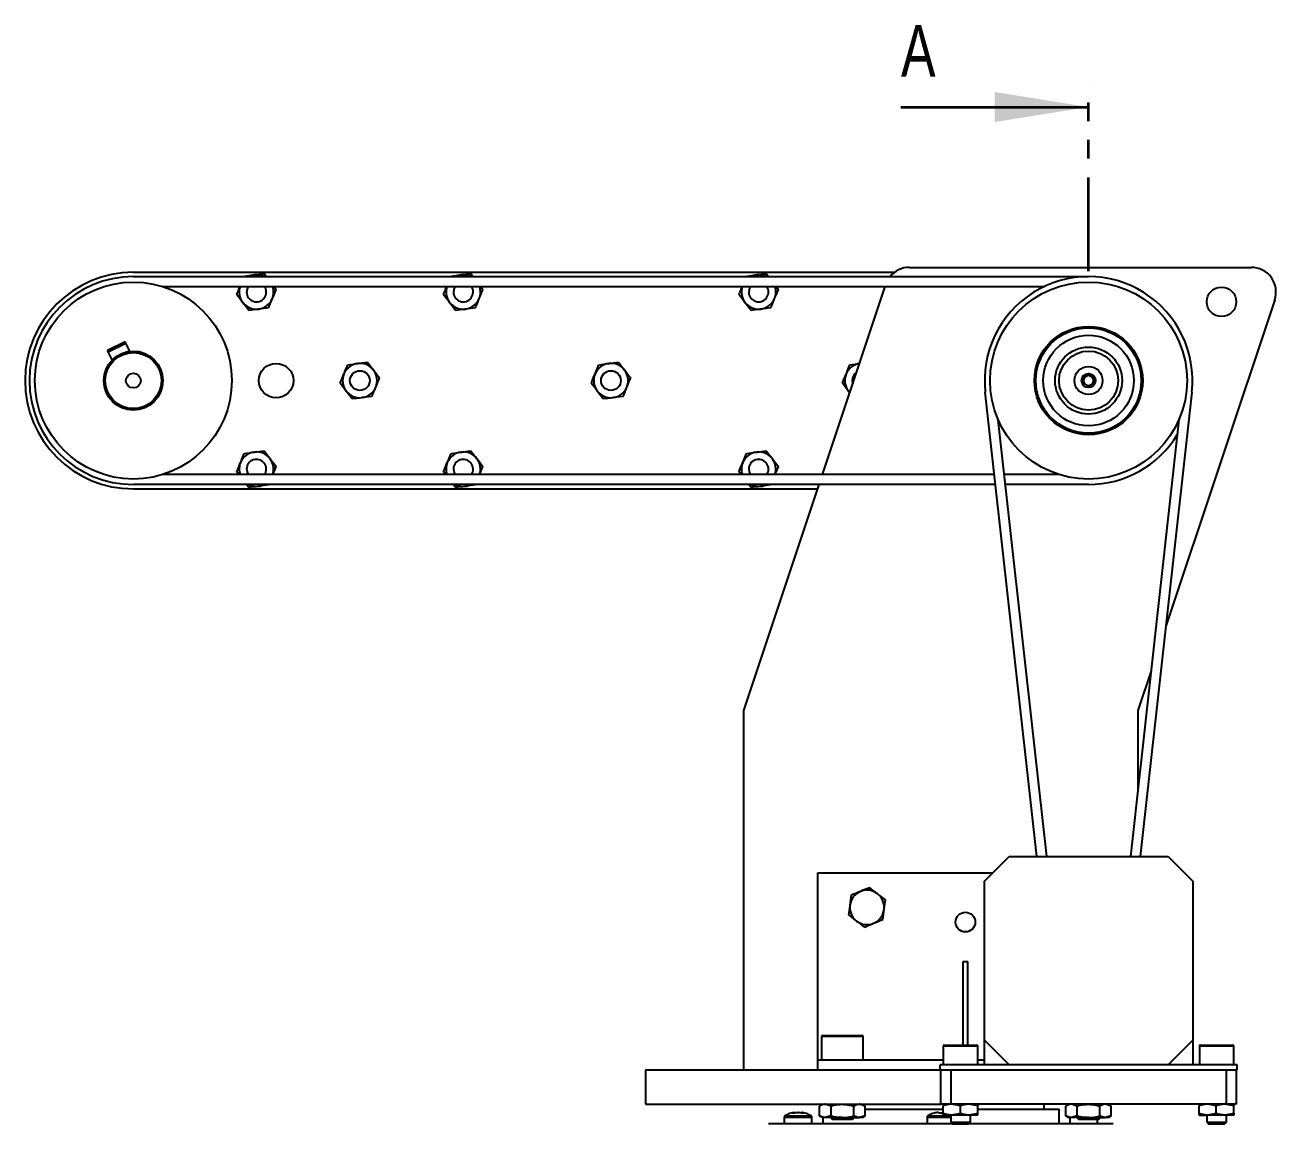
# Model space of a CAD drawing. Header units: millimetres. Extents: x -213 to 452, y 0 to 414.
# Drawn here: x -212.7 to -128, y 89.1 to 163.5 of the extents above; entities that cross this region are included whole.
import ezdxf

# ---------------------------------------------------------------- set-up
doc = ezdxf.new("R2010")
doc.units = ezdxf.units.MM
doc.linetypes.add('PHANTOM', pattern=[12.7, 6.35, -1.27, 1.27, -1.27, 1.27, -1.27])
doc.styles.add('SLDTEXTSTYLE3', font='TXT', dxfattribs={"width": 0.75})

msp = doc.modelspace()

# ---------------------------------------------------------------- linework, layer by layer
at = {"color": 7, "linetype": 'PHANTOM', "lineweight": 35}
msp.add_line((-140.7146, 146.8379), (-140.7146, 159.5379), dxfattribs=at)
at = {"color": 7, "linetype": 'Continuous', "lineweight": 35}
msp.add_line((-153.4146, 157.9504), (-140.7146, 157.9504), dxfattribs=at)
at = {"color": 7, "linetype": 'Continuous', "lineweight": 25}
for p, q in [((-205.3813, 146.763), (-153.8467, 146.763)), ((-197.8676, 146.4987), (-197.1998, 146.5864)), ((-196.5319, 146.674), (-196.3727, 146.4663)), ((-183.8676, 146.4987), (-183.1998, 146.5864)), ((-182.5319, 146.674), (-182.3727, 146.4663)), ((-163.8676, 146.4987), (-163.1998, 146.5864)), ((-162.5319, 146.674), (-162.3727, 146.4663)), ((-152.8467, 147.0963), (-129.6937, 147.0963)), ((-205.3813, 146.4663), (-140.7146, 146.4663)), ((-203.4147, 145.7996), (-143.7042, 145.7996)), ((-195.8615, 145.7996), (-195.7123, 145.6049)), ((-181.8615, 145.7996), (-181.7123, 145.6049)), ((-161.8615, 145.7996), (-161.7123, 145.6049)), ((-158.7268, 133.0596), (-154.4802, 145.7996)), ((-128.1125, 144.9026), (-135.4806, 122.7983)), ((-197.564, 144.1852), (-197.9738, 144.7198)), ((-196.2283, 144.3605), (-196.8961, 144.2729)), ((-183.564, 144.1852), (-183.9738, 144.7198)), ((-182.2283, 144.3605), (-182.8961, 144.2729)), ((-163.564, 144.1852), (-163.9738, 144.7198)), ((-162.2283, 144.3605), (-162.8961, 144.2729)), ((-205.9345, 142.0561), (-207.1301, 141.4658)), ((-206.8138, 140.8253), (-207.1301, 141.4658)), ((-207.0858, 141.3762), (-205.8903, 141.9664)), ((-205.6183, 141.4155), (-205.9345, 142.0561)), ((-190.8676, 140.4987), (-190.1998, 140.5864)), ((-189.5319, 140.674), (-189.1221, 140.1395)), ((-173.8676, 140.4987), (-173.1998, 140.5864)), ((-172.5319, 140.674), (-172.1221, 140.1395)), ((-156.8676, 140.4987), (-156.1998, 140.5864)), ((-141.048, 139.6221), (-140.7146, 139.8145)), ((-140.7146, 139.8145), (-140.3813, 139.6221)), ((-156.7146, 139.4296), (-156.6771, 139.209)), ((-141.048, 139.2372), (-141.048, 139.6221)), ((-140.7146, 139.0447), (-141.048, 139.2372)), ((-140.3813, 139.2372), (-140.7146, 139.0447)), ((-140.3813, 139.6221), (-140.3813, 139.2372)), ((-190.564, 138.1852), (-190.9738, 138.7198)), ((-189.2283, 138.3605), (-189.8961, 138.2729)), ((-173.564, 138.1852), (-173.9738, 138.7198)), ((-172.2283, 138.3605), (-172.8961, 138.2729)), ((-156.9738, 138.7198), (-156.8771, 138.6089)), ((-156.8806, 138.5982), (-156.9738, 138.7198)), ((-144.217, 107.1963), (-147.7083, 138.6534)), ((-133.7209, 138.6534), (-137.2122, 107.1963)), ((-143.5463, 107.1963), (-146.8288, 136.7723)), ((-134.6004, 136.7723), (-137.883, 107.1963)), ((-196.5319, 134.674), (-196.1221, 134.1395)), ((-182.5319, 134.674), (-182.1221, 134.1395)), ((-162.5319, 134.674), (-162.1221, 134.1395)), ((-197.8676, 134.4987), (-197.1998, 134.5864)), ((-183.8676, 134.4987), (-183.1998, 134.5864)), ((-163.8676, 134.4987), (-163.1998, 134.5864)), ((-147.0875, 133.0596), (-203.4147, 133.0596)), ((-198.2535, 133.0846), (-198.3837, 133.2543)), ((-184.2535, 133.0846), (-184.3837, 133.2543)), ((-164.2535, 133.0846), (-164.3837, 133.2543)), ((-142.6812, 133.0596), (-146.4167, 133.0596)), ((-147.0135, 132.393), (-205.3813, 132.393)), ((-197.564, 132.1852), (-197.7102, 132.3759)), ((-196.2283, 132.3605), (-196.8961, 132.2729)), ((-183.564, 132.1852), (-183.7102, 132.3759)), ((-182.2283, 132.3605), (-182.8961, 132.2729)), ((-164.048, 117.0963), (-158.9491, 132.393)), ((-163.564, 132.1852), (-163.7102, 132.3759)), ((-162.2283, 132.3605), (-162.8961, 132.2729)), ((-140.7146, 132.393), (-146.3428, 132.393)), ((-205.3813, 132.0963), (-159.048, 132.0963)), ((-136.4862, 119.7816), (-137.3813, 117.0963)), ((-164.048, 92.763), (-164.048, 117.0963)), ((-137.3813, 117.0963), (-137.3813, 111.7167)), ((-147.7646, 105.5296), (-146.098, 107.1963)), ((-146.098, 107.1963), (-135.3313, 107.1963)), ((-135.3313, 107.1963), (-133.6646, 105.5296)), ((-159.048, 106.0963), (-147.198, 106.0963)), ((-159.048, 93.4296), (-159.048, 106.0963)), ((-147.7646, 94.763), (-147.7646, 105.5296)), ((-133.6646, 105.5296), (-133.6646, 94.763)), ((-156.7826, 104.584), (-156.8712, 103.9163)), ((-154.4696, 104.2774), (-155.0036, 104.6879)), ((-154.6466, 102.9419), (-154.5581, 103.6096)), ((-156.9597, 103.2485), (-156.4257, 102.838)), ((-149.2146, 94.4296), (-149.2146, 100.0963)), ((-149.2146, 100.0963), (-148.8813, 100.0963)), ((-148.8813, 94.4296), (-148.8813, 100.0963)), ((-158.798, 95.013), (-158.798, 93.4296)), ((-158.7146, 95.0963), (-156.048, 95.0963)), ((-155.9646, 93.4296), (-155.9646, 95.013)), ((-150.548, 94.363), (-150.548, 93.0963)), ((-150.4813, 94.4296), (-148.2813, 94.4296)), ((-148.2146, 93.0963), (-148.2146, 94.363)), ((-146.098, 93.0963), (-147.7646, 94.763)), ((-147.7646, 93.0963), (-147.7646, 94.763)), ((-133.6646, 94.763), (-135.3313, 93.0963)), ((-133.6646, 94.763), (-133.6646, 93.0963)), ((-133.2146, 94.363), (-133.2146, 93.0963)), ((-133.148, 94.4296), (-130.948, 94.4296)), ((-130.8813, 93.0963), (-130.8813, 94.363)), ((-159.048, 92.763), (-159.048, 93.4296)), ((-159.048, 93.4296), (-150.548, 93.4296)), ((-148.2146, 93.4296), (-147.7646, 93.4296)), ((-170.7146, 92.763), (-170.7146, 90.4296)), ((-170.7146, 92.763), (-150.7146, 92.763)), ((-150.7646, 92.763), (-150.7646, 93.0963)), ((-146.098, 93.0963), (-150.7646, 93.0963)), ((-150.7646, 92.763), (-150.7146, 92.763)), ((-150.7146, 90.4296), (-150.7146, 92.763)), ((-150.7146, 92.763), (-150.048, 92.763)), ((-150.048, 92.763), (-150.048, 90.4296)), ((-150.048, 92.763), (-131.3813, 92.763)), ((-135.3313, 93.0963), (-146.098, 93.0963)), ((-130.6646, 93.0963), (-135.3313, 93.0963)), ((-131.3813, 90.4296), (-131.3813, 92.763)), ((-131.3813, 92.763), (-130.7146, 92.763)), ((-130.7146, 92.763), (-130.6646, 92.763)), ((-130.7146, 92.763), (-130.7146, 90.4296)), ((-130.6646, 92.763), (-130.6646, 93.0963)), ((-170.7146, 90.4296), (-150.7146, 90.4296)), ((-160.6063, 89.881), (-160.6023, 89.881)), ((-160.6008, 89.881), (-160.6023, 89.881)), ((-160.5995, 89.8337), (-160.6023, 89.881)), ((-160.6008, 89.881), (-160.5986, 89.8433)), ((-160.4308, 89.881), (-160.339, 89.881)), ((-160.3318, 89.881), (-160.339, 89.881)), ((-160.1617, 89.881), (-160.1645, 89.8337)), ((-160.1617, 89.881), (-160.1562, 89.881)), ((-158.7146, 90.4296), (-158.9209, 90.3105)), ((-158.9209, 89.6487), (-158.9209, 90.3105)), ((-158.1511, 90.3105), (-158.536, 90.4296)), ((-158.1511, 89.6487), (-158.1511, 90.3105)), ((-156.6115, 89.6487), (-156.6115, 90.3105)), ((-155.8417, 90.3105), (-156.2266, 90.4296)), ((-155.8417, 90.3105), (-156.048, 90.4296)), ((-155.8417, 89.6487), (-155.8417, 90.3105)), ((-155.8417, 90.0963), (-150.7146, 90.0963)), ((-151.1501, 89.8337), (-151.1521, 89.8378)), ((-150.9029, 89.881), (-150.838, 89.881)), ((-150.838, 89.881), (-150.838, 89.8337)), ((-150.048, 90.4296), (-150.7146, 90.4296)), ((-150.7146, 90.0963), (-150.548, 90.0963)), ((-150.5913, 89.8337), (-150.5913, 89.881)), ((-150.5913, 89.881), (-150.548, 89.881)), ((-150.548, 89.8005), (-150.548, 90.3254)), ((-131.3813, 90.4296), (-150.048, 90.4296)), ((-149.3813, 90.3254), (-149.9646, 90.4296)), ((-149.3813, 89.8005), (-149.9646, 89.6963)), ((-149.3813, 89.8005), (-149.3813, 90.3254)), ((-148.2146, 90.3254), (-148.798, 90.4296)), ((-148.2146, 89.8005), (-148.798, 89.6963)), ((-148.2146, 89.8005), (-148.2146, 90.3254)), ((-148.2146, 90.0963), (-142.7146, 90.0963)), ((-143.7146, 90.0963), (-143.7146, 90.4296)), ((-142.7146, 89.0963), (-142.7146, 90.0963)), ((-142.048, 90.4296), (-142.2542, 90.3105)), ((-142.2542, 89.6487), (-142.2542, 90.3105)), ((-141.4844, 90.3105), (-141.8693, 90.4296)), ((-141.4844, 89.6487), (-141.4844, 90.3105)), ((-139.9448, 89.6487), (-139.9448, 90.3105)), ((-139.175, 90.3105), (-139.5599, 90.4296)), ((-139.175, 90.3105), (-139.3813, 90.4296)), ((-139.175, 89.6487), (-139.175, 90.3105)), ((-133.2232, 89.8005), (-133.2232, 90.3254)), ((-133.2146, 90.4296), (-133.2147, 90.4296)), ((-132.0654, 90.3254), (-132.6443, 90.4296)), ((-132.0654, 89.8005), (-132.6443, 89.6963)), ((-132.0654, 89.8005), (-132.0654, 90.3254)), ((-130.8901, 90.3254), (-131.4777, 90.4296)), ((-130.8901, 89.8005), (-131.4777, 89.6963)), ((-130.7146, 90.4296), (-131.3813, 90.4296)), ((-130.8901, 89.8005), (-130.8901, 90.3254)), ((-130.8812, 90.4296), (-130.8813, 90.4296)), ((-130.8727, 89.8005), (-130.8727, 90.3254)), ((-149.918, 89.0963), (-162.3813, 89.0963)), ((-161.3146, 89.5618), (-161.3146, 89.0963)), ((-159.448, 89.0963), (-159.448, 89.5618)), ((-158.9209, 89.6487), (-158.7146, 89.5296)), ((-158.7146, 89.5296), (-158.7146, 89.0963)), ((-158.536, 89.5296), (-158.7146, 89.5296)), ((-158.1511, 89.6487), (-158.536, 89.5296)), ((-157.3813, 89.5296), (-158.536, 89.5296)), ((-158.1663, 89.5296), (-158.0663, 89.4296)), ((-158.0663, 89.4296), (-156.6963, 89.4296)), ((-157.3813, 89.5296), (-156.2266, 89.5296)), ((-156.6963, 89.4296), (-156.5963, 89.5296)), ((-155.8417, 89.6487), (-156.2266, 89.5296)), ((-156.048, 89.5296), (-156.2266, 89.5296)), ((-156.048, 89.5296), (-155.8417, 89.6487)), ((-151.648, 89.5618), (-151.648, 89.0963)), ((-150.548, 89.6963), (-149.9646, 89.6963)), ((-150.048, 89.6963), (-150.048, 89.2263)), ((-150.048, 89.2263), (-149.918, 89.0963)), ((-150.048, 89.2263), (-148.7146, 89.2263)), ((-148.798, 89.6963), (-149.9646, 89.6963)), ((-149.918, 89.0963), (-148.8446, 89.0963)), ((-148.8446, 89.0963), (-148.7146, 89.2263)), ((-139.048, 89.0963), (-148.8446, 89.0963)), ((-148.2146, 89.6963), (-148.798, 89.6963)), ((-148.7146, 89.2263), (-148.7146, 89.6963)), ((-142.2542, 89.6487), (-142.048, 89.5296)), ((-141.8693, 89.5296), (-142.048, 89.5296)), ((-141.9813, 89.5296), (-141.9813, 89.0963)), ((-141.4844, 89.6487), (-141.8693, 89.5296)), ((-140.7146, 89.5296), (-141.8693, 89.5296)), ((-141.4996, 89.5296), (-141.3996, 89.4296)), ((-141.3996, 89.4296), (-140.0296, 89.4296)), ((-140.7146, 89.5296), (-139.5599, 89.5296)), ((-140.1146, 89.0963), (-140.1146, 89.4296)), ((-140.0296, 89.4296), (-139.9296, 89.5296)), ((-139.175, 89.6487), (-139.5599, 89.5296)), ((-139.3813, 89.5296), (-139.5599, 89.5296)), ((-139.3813, 89.5296), (-139.175, 89.6487)), ((-133.2147, 89.6963), (-133.2146, 89.6963)), ((-133.2145, 89.6963), (-132.6443, 89.6963)), ((-132.7146, 89.6963), (-132.7146, 89.2263)), ((-132.7146, 89.2263), (-132.5846, 89.0963)), ((-132.7146, 89.2263), (-131.3813, 89.2263)), ((-131.4777, 89.6963), (-132.6443, 89.6963)), ((-132.5846, 89.0963), (-131.5113, 89.0963)), ((-131.5113, 89.0963), (-131.3813, 89.2263)), ((-130.8814, 89.6963), (-131.4777, 89.6963)), ((-131.3813, 89.2263), (-131.3813, 89.6963)), ((-130.8813, 89.6963), (-130.8812, 89.6963))]:
    msp.add_line(p, q, dxfattribs=at)
at = {"color": 8, "linetype": 'Continuous', "lineweight": 25}
for p, q in [((-155.9646, 95.013), (-158.798, 95.013)), ((-148.2146, 94.363), (-150.548, 94.363)), ((-130.8813, 94.363), (-133.2146, 94.363)), ((-161.3146, 89.5618), (-159.448, 89.5618)), ((-161.2728, 89.6378), (-159.4898, 89.6378)), ((-151.648, 89.5618), (-150.048, 89.5618)), ((-151.6061, 89.6378), (-150.048, 89.6378))]:
    msp.add_line(p, q, dxfattribs=at)
at = {"color": 7, "linetype": 'Continuous', "lineweight": 25, "flags": 128}
for points in [[(-197.6025, 145.7996), (-197.6639, 145.6847), (-197.7146, 145.4296)], [(-183.6025, 145.7996), (-183.6639, 145.6847), (-183.7146, 145.4296)], [(-163.6025, 145.7996), (-163.6639, 145.6847), (-163.7146, 145.4296)], [(-197.7146, 133.4296), (-197.6639, 133.1745), (-197.6025, 133.0596)], [(-183.7146, 133.4296), (-183.6639, 133.1745), (-183.6025, 133.0596)], [(-163.7146, 133.4296), (-163.6639, 133.1745), (-163.6025, 133.0596)]]:
    msp.add_lwpolyline(points, dxfattribs=at)
at = {"color": 7, "linetype": 'Continuous', "lineweight": 25}
for centre, radius in [((-205.3813, 139.4296), 6.6667), ((-140.7146, 139.4296), 6.6667), ((-131.7146, 144.763), 1), ((-140.7146, 139.4296), 3.6667), ((-140.7146, 139.4296), 3.5667), ((-140.7146, 139.4296), 3.0667), ((-205.3813, 139.4296), 2), ((-140.7146, 139.4296), 2.2667), ((-140.7146, 139.4296), 2), ((-205.3813, 139.4296), 1.9), ((-195.7146, 139.4296), 1.1667), ((-205.3813, 139.4296), 0.5), ((-190.048, 139.4296), 0.6667), ((-173.048, 139.4296), 0.6667), ((-140.7146, 139.4296), 0.95), ((-140.7146, 139.4296), 0.475), ((-149.048, 102.763), 0.6667)]:
    msp.add_circle(centre, radius, dxfattribs=at)
for centre, radius, start, end in [((-205.3813, 139.4296), 7.3333, 90, 270), ((-197.048, 145.4296), 1.1667, 97.477326, 117.305721), ((-197.048, 145.4296), 1.1667, 62.694279, 97.477326), ((-183.048, 145.4296), 1.1667, 97.477326, 117.305721), ((-183.048, 145.4296), 1.1667, 62.694279, 97.477326), ((-163.048, 145.4296), 1.1667, 97.477326, 117.305721), ((-163.048, 145.4296), 1.1667, 62.694279, 97.477326), ((-152.8467, 145.4296), 1.6667, 90, 141.537667), ((-129.6937, 145.4296), 1.6667, 341.565051, 90), ((-205.3813, 139.4296), 7.0367, 90, 270), ((-197.048, 145.4296), 1.1667, 161.509775, 217.477326), ((-197.048, 145.4296), 0.6667, 180, 33.710715), ((-197.048, 145.4296), 1.1667, 337.477326, 18.490225), ((-183.048, 145.4296), 1.1667, 161.509775, 217.477326), ((-183.048, 145.4296), 0.6667, 180, 33.710715), ((-183.048, 145.4296), 1.1667, 337.477326, 18.490225), ((-163.048, 145.4296), 1.1667, 161.509775, 217.477326), ((-163.048, 145.4296), 0.6667, 180, 33.710715), ((-163.048, 145.4296), 1.1667, 337.477326, 18.490225), ((-140.7146, 139.4296), 7.0367, 353.66683, 186.33317), ((-197.048, 145.4296), 1.1667, 277.477326, 337.477326), ((-183.048, 145.4296), 1.1667, 277.477326, 337.477326), ((-163.048, 145.4296), 1.1667, 277.477326, 337.477326), ((-197.048, 145.4296), 1.1667, 217.477326, 277.477326), ((-183.048, 145.4296), 1.1667, 217.477326, 277.477326), ((-163.048, 145.4296), 1.1667, 217.477326, 277.477326), ((-190.048, 139.4296), 1.1667, 97.477326, 157.477326), ((-190.048, 139.4296), 1.1667, 37.477326, 97.477326), ((-173.048, 139.4296), 1.1667, 97.477326, 157.477326), ((-173.048, 139.4296), 1.1667, 37.477326, 97.477326), ((-156.048, 139.4296), 1.1667, 97.477326, 157.477326), ((-190.048, 139.4296), 1.1667, 157.477326, 217.477326), ((-190.048, 139.4296), 1.1667, 337.477326, 37.477326), ((-173.048, 139.4296), 1.1667, 157.477326, 217.477326), ((-173.048, 139.4296), 1.1667, 337.477326, 37.477326), ((-156.048, 139.4296), 1.1667, 157.477326, 217.477326), ((-156.048, 139.4296), 0.6667, 123.803807, 180), ((-140.7146, 139.4296), 0.3333, 60, 120), ((-190.048, 139.4296), 1.1667, 277.477326, 337.477326), ((-173.048, 139.4296), 1.1667, 277.477326, 337.477326), ((-140.7146, 139.4296), 0.3333, 120, 180), ((-140.7146, 139.4296), 0.3333, 180, 240), ((-140.7146, 139.4296), 0.3333, 240, 300), ((-140.7146, 139.4296), 0.3333, 0, 60), ((-140.7146, 139.4296), 0.3333, 300, 0), ((-190.048, 139.4296), 1.1667, 217.477326, 277.477326), ((-173.048, 139.4296), 1.1667, 217.477326, 277.477326), ((-140.7146, 139.4296), 7.0367, 270, 328.524907), ((-197.048, 133.4296), 1.1667, 157.477326, 198.490225), ((-197.048, 133.4296), 1.1667, 97.477326, 157.477326), ((-197.048, 133.4296), 0.6667, 326.289285, 180), ((-197.048, 133.4296), 1.1667, 37.477326, 97.477326), ((-197.048, 133.4296), 1.1667, 341.509775, 37.477326), ((-183.048, 133.4296), 1.1667, 157.477326, 198.490225), ((-183.048, 133.4296), 1.1667, 97.477326, 157.477326), ((-183.048, 133.4296), 0.6667, 326.289285, 180), ((-183.048, 133.4296), 1.1667, 37.477326, 97.477326), ((-183.048, 133.4296), 1.1667, 341.509775, 37.477326), ((-163.048, 133.4296), 1.1667, 157.477326, 198.490225), ((-163.048, 133.4296), 1.1667, 97.477326, 157.477326), ((-163.048, 133.4296), 0.6667, 326.289285, 180), ((-163.048, 133.4296), 1.1667, 37.477326, 97.477326), ((-163.048, 133.4296), 1.1667, 341.509775, 37.477326), ((-197.048, 133.4296), 1.1667, 242.694279, 277.477326), ((-197.048, 133.4296), 1.1667, 277.477326, 297.305721), ((-183.048, 133.4296), 1.1667, 242.694279, 277.477326), ((-183.048, 133.4296), 1.1667, 277.477326, 297.305721), ((-163.048, 133.4296), 1.1667, 242.694279, 277.477326), ((-163.048, 133.4296), 1.1667, 277.477326, 297.305721), ((-155.7146, 103.763), 1.1667, 112.448281, 172.448281), ((-155.7146, 103.763), 1.1667, 52.448281, 112.448281), ((-155.7146, 103.763), 1.1667, 352.448281, 52.448281), ((-155.7146, 103.763), 1.1667, 172.448281, 232.448281), ((-155.7146, 103.763), 1.1667, 292.448281, 352.448281), ((-155.7146, 103.763), 1.1667, 232.448281, 292.448281), ((-158.7146, 95.013), 0.0833, 90, 180), ((-156.048, 95.013), 0.0833, 0, 90), ((-150.4813, 94.363), 0.0667, 90, 180), ((-148.2813, 94.363), 0.0667, 0, 90), ((-133.148, 94.363), 0.0667, 90, 180), ((-130.948, 94.363), 0.0667, 0, 90), ((-160.3813, 88.2296), 1.6667, 97.760581, 122.336026), ((-160.4599, 88.9898), 0.9026, 99.082624, 110.773203), ((-160.6942, 88.9539), 0.8839, 84.431949, 95.568051), ((-160.2883, 88.9898), 0.9026, 99.082624, 110.773203), ((-160.4779, 89.0414), 0.851, 68.583855, 80.60987), ((-160.4743, 88.9898), 0.9026, 69.226797, 80.917376), ((-160.0785, 88.894), 0.9438, 84.611658, 95.388342), ((-160.3006, 89.0414), 0.851, 68.583855, 80.60987), ((-160.3813, 88.2296), 1.6667, 57.663974, 82.239419), ((-150.7146, 88.2296), 1.6667, 105.219278, 122.336026), ((-150.7146, 88.2296), 1.6621, 96.503423, 105.187855), ((-150.7146, 88.0121), 1.8258, 86.126597, 93.873403), ((-161.2246, 89.5618), 0.09, 122.336026, 180), ((-159.538, 89.5618), 0.09, 0, 57.663974), ((-151.558, 89.5618), 0.09, 122.336026, 180)]:
    msp.add_arc(centre, radius, start, end, dxfattribs=at)
for points, knots in [([(-197.1998, 146.5864), (-197.184, 146.5884), (-196.9584, 146.618), (-196.7374, 146.6471), (-196.5319, 146.674)], [0, 0, 0, 0, 0.0701742, 1, 1, 1, 1]), ([(-183.1998, 146.5864), (-183.184, 146.5884), (-182.9584, 146.618), (-182.7374, 146.6471), (-182.5319, 146.674)], [0, 0, 0, 0, 0.0701742, 1, 1, 1, 1]), ([(-163.1998, 146.5864), (-163.184, 146.5884), (-162.9584, 146.618), (-162.7374, 146.6471), (-162.5319, 146.674)], [0, 0, 0, 0, 0.0701742, 1, 1, 1, 1]), ([(-198.3837, 145.2543), (-198.362, 145.3065), (-198.2883, 145.4844), (-198.2116, 145.6691), (-198.1575, 145.7996)], [0, 0, 0, 0, 0.293598, 1, 1, 1, 1]), ([(-184.3837, 145.2543), (-184.362, 145.3065), (-184.2883, 145.4844), (-184.2116, 145.6691), (-184.1575, 145.7996)], [0, 0, 0, 0, 0.293598, 1, 1, 1, 1]), ([(-164.3837, 145.2543), (-164.362, 145.3065), (-164.2883, 145.4844), (-164.2116, 145.6691), (-164.1575, 145.7996)], [0, 0, 0, 0, 0.29359804, 1, 1, 1, 1]), ([(-197.9738, 144.7198), (-197.9835, 144.7324), (-198.1219, 144.9129), (-198.2575, 145.0898), (-198.3837, 145.2543)], [0, 0, 0, 0, 0.0701742, 1, 1, 1, 1]), ([(-196.2283, 144.3605), (-196.2066, 144.4128), (-196.1225, 144.6156), (-196.0351, 144.8263), (-195.9703, 144.9827)], [0, 0, 0, 0, 0.2575513, 1, 1, 1, 1]), ([(-195.9703, 144.9827), (-195.9468, 145.0393), (-195.8595, 145.2499), (-195.7744, 145.455), (-195.7123, 145.6049)], [0, 0, 0, 0, 0.2686336, 1, 1, 1, 1]), ([(-183.9738, 144.7198), (-183.9835, 144.7324), (-184.1219, 144.9129), (-184.2575, 145.0898), (-184.3837, 145.2543)], [0, 0, 0, 0, 0.0701742, 1, 1, 1, 1]), ([(-182.2283, 144.3605), (-182.2066, 144.4128), (-182.1225, 144.6156), (-182.0351, 144.8263), (-181.9703, 144.9827)], [0, 0, 0, 0, 0.2575513, 1, 1, 1, 1]), ([(-181.9703, 144.9827), (-181.9468, 145.0393), (-181.8595, 145.2499), (-181.7744, 145.455), (-181.7123, 145.6049)], [0, 0, 0, 0, 0.2686336, 1, 1, 1, 1]), ([(-163.9738, 144.7198), (-163.9835, 144.7324), (-164.1219, 144.9129), (-164.2575, 145.0898), (-164.3837, 145.2543)], [0, 0, 0, 0, 0.0701742, 1, 1, 1, 1]), ([(-162.2283, 144.3605), (-162.2066, 144.4128), (-162.1225, 144.6156), (-162.0351, 144.8263), (-161.9703, 144.9827)], [0, 0, 0, 0, 0.2575513, 1, 1, 1, 1]), ([(-161.9703, 144.9827), (-161.9468, 145.0393), (-161.8595, 145.2499), (-161.7744, 145.455), (-161.7123, 145.6049)], [0, 0, 0, 0, 0.2686336, 1, 1, 1, 1]), ([(-196.8961, 144.2729), (-196.912, 144.2708), (-197.1375, 144.2412), (-197.3585, 144.2122), (-197.564, 144.1852)], [0, 0, 0, 0, 0.0701742, 1, 1, 1, 1]), ([(-182.8961, 144.2729), (-182.912, 144.2708), (-183.1375, 144.2412), (-183.3585, 144.2122), (-183.564, 144.1852)], [0, 0, 0, 0, 0.0701742, 1, 1, 1, 1]), ([(-162.8961, 144.2729), (-162.912, 144.2708), (-163.1375, 144.2412), (-163.3585, 144.2122), (-163.564, 144.1852)], [0, 0, 0, 0, 0.0701742, 1, 1, 1, 1]), ([(-190.1998, 140.5864), (-190.184, 140.5884), (-189.9584, 140.618), (-189.7374, 140.6471), (-189.5319, 140.674)], [0, 0, 0, 0, 0.0701742, 1, 1, 1, 1]), ([(-173.1998, 140.5864), (-173.184, 140.5884), (-172.9584, 140.618), (-172.7374, 140.6471), (-172.5319, 140.674)], [0, 0, 0, 0, 0.0701742, 1, 1, 1, 1]), ([(-191.3837, 139.2543), (-191.362, 139.3065), (-191.2779, 139.5094), (-191.1905, 139.7201), (-191.1256, 139.8765)], [0, 0, 0, 0, 0.2575513, 1, 1, 1, 1]), ([(-191.1256, 139.8765), (-191.1022, 139.9331), (-191.0148, 140.1437), (-190.9298, 140.3487), (-190.8676, 140.4987)], [0, 0, 0, 0, 0.2686336, 1, 1, 1, 1]), ([(-189.1221, 140.1395), (-189.1124, 140.1268), (-188.974, 139.9463), (-188.8384, 139.7694), (-188.7123, 139.6049)], [0, 0, 0, 0, 0.0701742, 1, 1, 1, 1]), ([(-174.3837, 139.2543), (-174.362, 139.3065), (-174.2779, 139.5094), (-174.1905, 139.7201), (-174.1256, 139.8765)], [0, 0, 0, 0, 0.2575513, 1, 1, 1, 1]), ([(-174.1256, 139.8765), (-174.1022, 139.9331), (-174.0148, 140.1437), (-173.9298, 140.3487), (-173.8676, 140.4987)], [0, 0, 0, 0, 0.2686336, 1, 1, 1, 1]), ([(-172.1221, 140.1395), (-172.1124, 140.1268), (-171.974, 139.9463), (-171.8384, 139.7694), (-171.7123, 139.6049)], [0, 0, 0, 0, 0.0701742, 1, 1, 1, 1]), ([(-157.3837, 139.2543), (-157.362, 139.3065), (-157.2779, 139.5094), (-157.1905, 139.7201), (-157.1256, 139.8765)], [0, 0, 0, 0, 0.2575513, 1, 1, 1, 1]), ([(-157.1256, 139.8765), (-157.1022, 139.9331), (-157.0148, 140.1437), (-156.9298, 140.3487), (-156.8676, 140.4987)], [0, 0, 0, 0, 0.2686336, 1, 1, 1, 1]), ([(-190.9738, 138.7198), (-190.9835, 138.7324), (-191.1219, 138.9129), (-191.2575, 139.0898), (-191.3837, 139.2543)], [0, 0, 0, 0, 0.0701742, 1, 1, 1, 1]), ([(-189.2283, 138.3605), (-189.2066, 138.4128), (-189.1225, 138.6156), (-189.0351, 138.8263), (-188.9703, 138.9827)], [0, 0, 0, 0, 0.2575513, 1, 1, 1, 1]), ([(-188.9703, 138.9827), (-188.9468, 139.0393), (-188.8595, 139.2499), (-188.7744, 139.455), (-188.7123, 139.6049)], [0, 0, 0, 0, 0.2686336, 1, 1, 1, 1]), ([(-173.9738, 138.7198), (-173.9835, 138.7324), (-174.1219, 138.9129), (-174.2575, 139.0898), (-174.3837, 139.2543)], [0, 0, 0, 0, 0.0701742, 1, 1, 1, 1]), ([(-172.2283, 138.3605), (-172.2066, 138.4128), (-172.1225, 138.6156), (-172.0351, 138.8263), (-171.9703, 138.9827)], [0, 0, 0, 0, 0.2575513, 1, 1, 1, 1]), ([(-171.9703, 138.9827), (-171.9468, 139.0393), (-171.8595, 139.2499), (-171.7744, 139.455), (-171.7123, 139.6049)], [0, 0, 0, 0, 0.2686336, 1, 1, 1, 1]), ([(-156.9738, 138.7198), (-156.9835, 138.7324), (-157.1219, 138.9129), (-157.2575, 139.0898), (-157.3837, 139.2543)], [0, 0, 0, 0, 0.0701742, 1, 1, 1, 1]), ([(-189.8961, 138.2729), (-189.912, 138.2708), (-190.1375, 138.2412), (-190.3585, 138.2122), (-190.564, 138.1852)], [0, 0, 0, 0, 0.0701742, 1, 1, 1, 1]), ([(-172.8961, 138.2729), (-172.912, 138.2708), (-173.1375, 138.2412), (-173.3585, 138.2122), (-173.564, 138.1852)], [0, 0, 0, 0, 0.0701742, 1, 1, 1, 1]), ([(-197.1998, 134.5864), (-197.184, 134.5884), (-196.9584, 134.618), (-196.7374, 134.6471), (-196.5319, 134.674)], [0, 0, 0, 0, 0.0701742, 1, 1, 1, 1]), ([(-183.1998, 134.5864), (-183.184, 134.5884), (-182.9584, 134.618), (-182.7374, 134.6471), (-182.5319, 134.674)], [0, 0, 0, 0, 0.0701742, 1, 1, 1, 1]), ([(-163.1998, 134.5864), (-163.184, 134.5884), (-162.9584, 134.618), (-162.7374, 134.6471), (-162.5319, 134.674)], [0, 0, 0, 0, 0.0701742, 1, 1, 1, 1]), ([(-198.3837, 133.2543), (-198.362, 133.3065), (-198.2779, 133.5094), (-198.1905, 133.7201), (-198.1256, 133.8765)], [0, 0, 0, 0, 0.2575513, 1, 1, 1, 1]), ([(-198.1256, 133.8765), (-198.1022, 133.9331), (-198.0148, 134.1437), (-197.9298, 134.3487), (-197.8676, 134.4987)], [0, 0, 0, 0, 0.2686336, 1, 1, 1, 1]), ([(-196.1221, 134.1395), (-196.1124, 134.1268), (-195.974, 133.9463), (-195.8384, 133.7694), (-195.7123, 133.6049)], [0, 0, 0, 0, 0.0701742, 1, 1, 1, 1]), ([(-184.3837, 133.2543), (-184.362, 133.3065), (-184.2779, 133.5094), (-184.1905, 133.7201), (-184.1256, 133.8765)], [0, 0, 0, 0, 0.2575513, 1, 1, 1, 1]), ([(-184.1256, 133.8765), (-184.1022, 133.9331), (-184.0148, 134.1437), (-183.9298, 134.3487), (-183.8676, 134.4987)], [0, 0, 0, 0, 0.2686336, 1, 1, 1, 1]), ([(-182.1221, 134.1395), (-182.1124, 134.1268), (-181.974, 133.9463), (-181.8384, 133.7694), (-181.7123, 133.6049)], [0, 0, 0, 0, 0.0701742, 1, 1, 1, 1]), ([(-164.3837, 133.2543), (-164.362, 133.3065), (-164.2779, 133.5094), (-164.1905, 133.7201), (-164.1256, 133.8765)], [0, 0, 0, 0, 0.2575513, 1, 1, 1, 1]), ([(-164.1256, 133.8765), (-164.1022, 133.9331), (-164.0148, 134.1437), (-163.9298, 134.3487), (-163.8676, 134.4987)], [0, 0, 0, 0, 0.2686336, 1, 1, 1, 1]), ([(-162.1221, 134.1395), (-162.1124, 134.1268), (-161.974, 133.9463), (-161.8384, 133.7694), (-161.7123, 133.6049)], [0, 0, 0, 0, 0.0701742, 1, 1, 1, 1]), ([(-195.9384, 133.0596), (-195.9256, 133.0905), (-195.849, 133.2752), (-195.7744, 133.4551), (-195.7123, 133.6049)], [0, 0, 0, 0, 0.1670218, 1, 1, 1, 1]), ([(-181.9384, 133.0596), (-181.9256, 133.0905), (-181.849, 133.2752), (-181.7744, 133.4551), (-181.7123, 133.6049)], [0, 0, 0, 0, 0.1670218, 1, 1, 1, 1]), ([(-161.9384, 133.0596), (-161.9256, 133.0905), (-161.849, 133.2752), (-161.7744, 133.4551), (-161.7123, 133.6049)], [0, 0, 0, 0, 0.16702183, 1, 1, 1, 1]), ([(-196.8961, 132.2729), (-196.912, 132.2708), (-197.1375, 132.2412), (-197.3585, 132.2122), (-197.564, 132.1852)], [0, 0, 0, 0, 0.0701742, 1, 1, 1, 1]), ([(-182.8961, 132.2729), (-182.912, 132.2708), (-183.1375, 132.2412), (-183.3585, 132.2122), (-183.564, 132.1852)], [0, 0, 0, 0, 0.0701742, 1, 1, 1, 1]), ([(-162.8961, 132.2729), (-162.912, 132.2708), (-163.1375, 132.2412), (-163.3585, 132.2122), (-163.564, 132.1852)], [0, 0, 0, 0, 0.0701742, 1, 1, 1, 1]), ([(-155.5376, 105.0984), (-155.5778, 105.0818), (-155.7804, 104.9981), (-155.9912, 104.911), (-156.1601, 104.8412)], [0, 0, 0, 0, 0.1982747, 1, 1, 1, 1]), ([(-155.0036, 104.6879), (-155.0162, 104.6976), (-155.1965, 104.8363), (-155.3733, 104.9721), (-155.5376, 105.0984)], [0, 0, 0, 0, 0.0701742, 1, 1, 1, 1]), ([(-156.1601, 104.8412), (-156.2068, 104.8219), (-156.4175, 104.7349), (-156.6228, 104.65), (-156.7826, 104.584)], [0, 0, 0, 0, 0.2218685, 1, 1, 1, 1]), ([(-154.5581, 103.6096), (-154.556, 103.6255), (-154.5261, 103.8509), (-154.4968, 104.0719), (-154.4696, 104.2774)], [0, 0, 0, 0, 0.0701742, 1, 1, 1, 1]), ([(-156.8712, 103.9163), (-156.8733, 103.9005), (-156.9032, 103.675), (-156.9325, 103.454), (-156.9597, 103.2485)], [0, 0, 0, 0, 0.0701742, 1, 1, 1, 1]), ([(-156.4257, 102.838), (-156.413, 102.8283), (-156.2327, 102.6897), (-156.056, 102.5538), (-155.8917, 102.4275)], [0, 0, 0, 0, 0.0701742, 1, 1, 1, 1]), ([(-155.8917, 102.4275), (-155.7319, 102.4935), (-155.5265, 102.5784), (-155.3159, 102.6654), (-155.2691, 102.6847)], [0, 0, 0, 0, 0.7781315, 1, 1, 1, 1]), ([(-155.2691, 102.6847), (-155.1002, 102.7545), (-154.8894, 102.8416), (-154.6868, 102.9253), (-154.6466, 102.9419)], [0, 0, 0, 0, 0.8017253, 1, 1, 1, 1]), ([(-158.536, 90.4296), (-158.5451, 90.4295), (-158.6751, 90.4278), (-158.8025, 90.367), (-158.9209, 90.3105)], [0, 0, 0, 0, 0.0701852, 1, 1, 1, 1]), ([(-158.1511, 90.3105), (-158.0865, 90.3285), (-157.8355, 90.3983), (-157.5748, 90.4163), (-157.3813, 90.4296)], [0, 0, 0, 0, 0.2575513, 1, 1, 1, 1]), ([(-157.3813, 90.4296), (-157.3113, 90.4279), (-157.0507, 90.4213), (-156.797, 90.3573), (-156.6115, 90.3105)], [0, 0, 0, 0, 0.2686336, 1, 1, 1, 1]), ([(-156.2266, 90.4296), (-156.2357, 90.4295), (-156.3657, 90.4278), (-156.4931, 90.367), (-156.6115, 90.3105)], [0, 0, 0, 0, 0.0701852, 1, 1, 1, 1]), ([(-149.9646, 90.4296), (-149.9784, 90.4295), (-150.1754, 90.428), (-150.3685, 90.3749), (-150.548, 90.3254)], [0, 0, 0, 0, 0.0701742, 1, 1, 1, 1]), ([(-150.548, 90.4296), (-150.548, 90.4281), (-150.548, 90.4223), (-150.548, 90.3664), (-150.548, 90.3254)], [0, 0, 0, 0, 0.2686336, 1, 1, 1, 1]), ([(-149.9646, 89.6963), (-149.9784, 89.6964), (-150.1754, 89.6979), (-150.3685, 89.7511), (-150.548, 89.8005)], [0, 0, 0, 0, 0.0701742, 1, 1, 1, 1]), ([(-150.548, 89.6963), (-150.548, 89.6978), (-150.548, 89.7036), (-150.548, 89.7596), (-150.548, 89.8005)], [0, 0, 0, 0, 0.2686336, 1, 1, 1, 1]), ([(-148.798, 90.4296), (-148.8118, 90.4295), (-149.0088, 90.428), (-149.2018, 90.3749), (-149.3813, 90.3254)], [0, 0, 0, 0, 0.0701742, 1, 1, 1, 1]), ([(-148.798, 89.6963), (-148.8118, 89.6964), (-149.0088, 89.6979), (-149.2018, 89.7511), (-149.3813, 89.8005)], [0, 0, 0, 0, 0.0701742, 1, 1, 1, 1]), ([(-148.2146, 90.4296), (-148.2146, 90.4281), (-148.2146, 90.4223), (-148.2146, 90.3664), (-148.2146, 90.3254)], [0, 0, 0, 0, 0.2686336, 1, 1, 1, 1]), ([(-148.2146, 89.6963), (-148.2146, 89.6978), (-148.2146, 89.7036), (-148.2146, 89.7596), (-148.2146, 89.8005)], [0, 0, 0, 0, 0.2686336, 1, 1, 1, 1]), ([(-141.8693, 90.4296), (-141.8784, 90.4295), (-142.0084, 90.4278), (-142.1358, 90.367), (-142.2542, 90.3105)], [0, 0, 0, 0, 0.0701852, 1, 1, 1, 1]), ([(-141.4844, 90.3105), (-141.4198, 90.3285), (-141.1689, 90.3983), (-140.9082, 90.4163), (-140.7146, 90.4296)], [0, 0, 0, 0, 0.2575513, 1, 1, 1, 1]), ([(-140.7146, 90.4296), (-140.6446, 90.4279), (-140.3841, 90.4213), (-140.1304, 90.3573), (-139.9448, 90.3105)], [0, 0, 0, 0, 0.2686336, 1, 1, 1, 1]), ([(-139.5599, 90.4296), (-139.569, 90.4295), (-139.699, 90.4278), (-139.8264, 90.367), (-139.9448, 90.3105)], [0, 0, 0, 0, 0.0701852, 1, 1, 1, 1]), ([(-132.6443, 90.4296), (-132.658, 90.4295), (-132.8535, 90.428), (-133.0451, 90.3749), (-133.2232, 90.3254)], [0, 0, 0, 0, 0.07017422, 1, 1, 1, 1]), ([(-133.2145, 90.4296), (-133.2153, 90.4281), (-133.2183, 90.4223), (-133.2211, 90.3664), (-133.2232, 90.3254)], [0, 0, 0, 0, 0.2686336, 1, 1, 1, 1]), ([(-132.6443, 89.6963), (-132.658, 89.6964), (-132.8535, 89.6979), (-133.0451, 89.7511), (-133.2232, 89.8005)], [0, 0, 0, 0, 0.0701742, 1, 1, 1, 1]), ([(-133.2145, 89.6963), (-133.2153, 89.6978), (-133.2183, 89.7036), (-133.2211, 89.7596), (-133.2232, 89.8005)], [0, 0, 0, 0, 0.2686336, 1, 1, 1, 1]), ([(-131.4777, 90.4296), (-131.4916, 90.4295), (-131.6901, 90.428), (-131.8845, 90.3749), (-132.0654, 90.3254)], [0, 0, 0, 0, 0.0701742, 1, 1, 1, 1]), ([(-131.4777, 89.6963), (-131.4916, 89.6964), (-131.6901, 89.6979), (-131.8845, 89.7511), (-132.0654, 89.8005)], [0, 0, 0, 0, 0.0701742, 1, 1, 1, 1]), ([(-130.8814, 90.4296), (-130.8822, 90.4281), (-130.8851, 90.4223), (-130.888, 90.3664), (-130.8901, 90.3254)], [0, 0, 0, 0, 0.2686336, 1, 1, 1, 1]), ([(-130.8814, 89.6963), (-130.8822, 89.6978), (-130.8851, 89.7036), (-130.888, 89.7596), (-130.8901, 89.8005)], [0, 0, 0, 0, 0.2686336, 1, 1, 1, 1]), ([(-130.8727, 90.3254), (-130.8734, 90.3412), (-130.8763, 90.4022), (-130.8792, 90.418), (-130.8814, 90.4296)], [0, 0, 0, 0, 0.2575513, 1, 1, 1, 1]), ([(-130.8727, 89.8005), (-130.8734, 89.7848), (-130.8763, 89.7237), (-130.8792, 89.708), (-130.8814, 89.6963)], [0, 0, 0, 0, 0.2575513, 1, 1, 1, 1]), ([(-158.536, 89.5296), (-158.5451, 89.5297), (-158.6751, 89.5314), (-158.8025, 89.5922), (-158.9209, 89.6487)], [0, 0, 0, 0, 0.0701852, 1, 1, 1, 1]), ([(-158.1511, 89.6487), (-158.0865, 89.6307), (-157.8355, 89.5609), (-157.5748, 89.543), (-157.3813, 89.5296)], [0, 0, 0, 0, 0.2575513, 1, 1, 1, 1]), ([(-157.3813, 89.5296), (-157.3113, 89.5314), (-157.0507, 89.538), (-156.797, 89.6019), (-156.6115, 89.6487)], [0, 0, 0, 0, 0.2686336, 1, 1, 1, 1]), ([(-156.2266, 89.5296), (-156.2357, 89.5297), (-156.3657, 89.5314), (-156.4931, 89.5922), (-156.6115, 89.6487)], [0, 0, 0, 0, 0.0701852, 1, 1, 1, 1]), ([(-141.8693, 89.5296), (-141.8784, 89.5297), (-142.0084, 89.5314), (-142.1358, 89.5922), (-142.2542, 89.6487)], [0, 0, 0, 0, 0.0701852, 1, 1, 1, 1]), ([(-141.4844, 89.6487), (-141.4198, 89.6307), (-141.1689, 89.5609), (-140.9082, 89.543), (-140.7146, 89.5296)], [0, 0, 0, 0, 0.2575513, 1, 1, 1, 1]), ([(-140.7146, 89.5296), (-140.6446, 89.5314), (-140.3841, 89.538), (-140.1304, 89.6019), (-139.9448, 89.6487)], [0, 0, 0, 0, 0.2686336, 1, 1, 1, 1]), ([(-139.5599, 89.5296), (-139.569, 89.5297), (-139.699, 89.5314), (-139.8264, 89.5922), (-139.9448, 89.6487)], [0, 0, 0, 0, 0.0701852, 1, 1, 1, 1])]:
    msp.add_open_spline(points, degree=3, knots=knots, dxfattribs=at)
at = {"color": 7, "linetype": 'Continuous', "lineweight": 35}
msp.add_solid([(-140.7146, 157.9504), (-147.0646, 158.9664), (-147.0646, 156.9344)], dxfattribs=at)

# ---------------------------------------------------------------- texts
at = {"color": 7, "linetype": 'Continuous', "insert": (-153.4146, 163.5035), "char_height": 3.5, "attachment_point": 1, "style": 'SLDTEXTSTYLE3'}
msp.add_mtext('A', dxfattribs=at)

doc.saveas('drawing.dxf')
